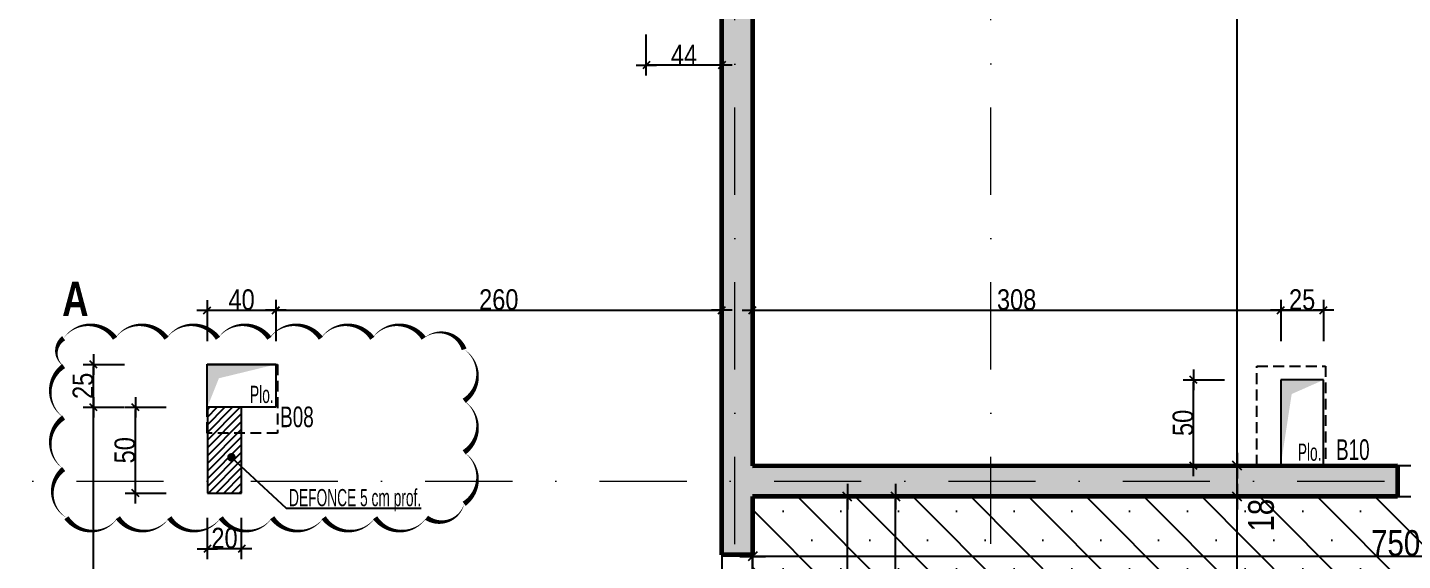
# Model space of a CAD drawing. Header units: millimetres. Extents: x 0 to 26138, y -32652 to 0.
# Drawn here: x 20135 to 20937, y -29914 to -29604 of the extents above; entities that cross this region are included whole.
import ezdxf
from ezdxf.enums import TextEntityAlignment as Align

# ---------------------------------------------------------------- set-up
doc = ezdxf.new("R2010")
doc.units = ezdxf.units.MM
for name, pattern in [('CACHE', [9.525, 6.35, -3.175]), ('CACHEX2', [19.05, 12.7, -6.35]), ('TIRETPTX2', [50.8, 25.4, -12.7, 0, -12.7])]:
    doc.linetypes.add(name, pattern=pattern)
for name, color, linetype in [('01_cote_gen', 4, 'Continuous'), ('01_linteaux', 2, 'Continuous'), ('01_murs_sup', 2, 'CACHEX2'), ('01_poch_murs', 253, 'Continuous'), ('01_resv', 32, 'Continuous'), ('01_texte', 230, 'Continuous'), ('AA_COTES', 2, 'Continuous')]:
    doc.layers.add(name, color=color, linetype=linetype)
doc.layers.add('01_murs_coup', color=5, linetype='Continuous', lineweight=60)
doc.layers.add('01_tram_axes', color=2, linetype='TIRETPTX2', lineweight=9)
doc.styles.add('impact', font='impact.ttf')
doc.styles.add('STYLE2', font='ARIALN.TTF')
doc.dimstyles.new('JB50', dxfattribs={"dimscale": 0.1, "dimtxt": 150, "dimasz": 15, "dimexe": 0.1, "dimexo": 0.1, "dimgap": 0.09, "dimtad": 1, "dimdec": 1, "dimdsep": 46, "dimtxsty": 'STYLE2', "dimblk1": 'BOND_G', "dimblk2": 'BOND_D', "dimsah": 1, "dimcen": 1.5, "dimdle": 0.01, "dimse1": 1, "dimse2": 1, "dimclrd": 4, "dimclre": 2, "dimclrt": 6, "dimazin": 2, "dimtfac": 2.333333, "dimtdec": 1, "dimtix": 1, "dimtmove": 2, "dimatfit": 3, "dimldrblk": 'BOND_G', "dimfxl": 1, "dimtolj": 1, "dimtzin": 0, "dimarcsym": 0})
doc.dimstyles.new('JB50res', dxfattribs={"dimscale": 0.1, "dimtxt": 120, "dimasz": 12, "dimexe": 0.1, "dimexo": 0.1, "dimgap": 0.09, "dimtad": 1, "dimdec": 1, "dimdsep": 46, "dimtxsty": 'STYLE2', "dimblk1": 'BOND_G', "dimblk2": 'BOND_D', "dimsah": 1, "dimcen": 1.5, "dimdle": 0.01, "dimse1": 1, "dimse2": 1, "dimclrd": 4, "dimclre": 2, "dimclrt": 6, "dimazin": 2, "dimtfac": 2.333333, "dimtdec": 1, "dimtix": 1, "dimtmove": 2, "dimatfit": 3, "dimldrblk": 'BOND_G', "dimfxl": 1, "dimtolj": 1, "dimtzin": 0, "dimarcsym": 0})

# ---------------------------------------------------------------- blocks, each defined once
blk = doc.blocks.new('BOND_G')
at = {"layer": 'AA_COTES', "color": 0}
for p, q in [((0, -5), (0, 15)), ((5, 0), (-5, 0)), ((1.77, 1.77), (-1.77, -1.77))]:
    blk.add_line(p, q, dxfattribs=at)
blk = doc.blocks.new('BOND_D')
at = {"layer": 'AA_COTES', "color": 0}
for p, q in [((5, 0), (-5, 0)), ((-1.77, -1.77), (1.77, 1.77)), ((0, 5), (0, -15))]:
    blk.add_line(p, q, dxfattribs=at)
blk = doc.blocks.new('*D2301')
at = {"layer": '01_cote_gen', "color": 4, "lineweight": -2, "ltscale": 2, "transparency": 16777216}
blk.add_line((20671.72, -85.1), (20574.72, -85.1), dxfattribs=at)
at = {"layer": 'Defpoints', "color": 0, "ltscale": 2, "transparency": 16777216}
for p in [(20673.22, 0), (20573.22, -85.1), (20573.22, -31959.23)]:
    blk.add_point(p, dxfattribs=at)
at = {"layer": '01_cote_gen', "color": 4, "lineweight": -2, "ltscale": 2, "transparency": 16777216, "xscale": 1.5, "yscale": 1.5, "zscale": 1.5, "rotation": 180}
blk.add_blockref('BOND_D', (20573.22, -85.1), dxfattribs=at)
at = {"layer": '01_cote_gen', "color": 4, "lineweight": -2, "ltscale": 2, "transparency": 16777216, "xscale": 1.5, "yscale": 1.5, "zscale": 1.5}
blk.add_blockref('BOND_G', (20673.22, -85.1), dxfattribs=at)
at = {"layer": '01_cote_gen', "color": 6, "lineweight": 0, "ltscale": 2, "transparency": 16777216, "insert": (20623.22, -77.43), "char_height": 15, "attachment_point": 5, "style": 'STYLE2'}
blk.add_mtext('\\A1;100', dxfattribs=at)
blk = doc.blocks.new('*D3101')
at = {"layer": '01_cote_gen', "color": 4, "lineweight": -2, "ltscale": 0.1, "transparency": 16777216}
blk.add_line((21306.72, -29912.04), (20559.72, -29912.04), dxfattribs=at)
at = {"layer": 'Defpoints', "color": 0, "ltscale": 0.1, "transparency": 16777216}
for p in [(20558.22, -29894.24), (20558.22, -29912.04), (21308.22, -29908.46)]:
    blk.add_point(p, dxfattribs=at)
at = {"layer": '01_cote_gen', "color": 4, "lineweight": -2, "ltscale": 0.1, "transparency": 16777216, "xscale": 1.5, "yscale": 1.5, "zscale": 1.5, "rotation": 180}
blk.add_blockref('BOND_D', (20558.22, -29912.04), dxfattribs=at)
at = {"layer": '01_cote_gen', "color": 4, "lineweight": -2, "ltscale": 0.1, "transparency": 16777216, "xscale": 1.5, "yscale": 1.5, "zscale": 1.5}
blk.add_blockref('BOND_G', (21308.22, -29912.04), dxfattribs=at)
at = {"layer": '01_cote_gen', "color": 6, "ltscale": 0.1, "transparency": 16777216, "insert": (20933.22, -29904.38), "char_height": 15, "attachment_point": 5, "style": 'STYLE2'}
blk.add_mtext('\\A1;750', dxfattribs=at)
blk = doc.blocks.new('*D3105')
at = {"layer": '01_cote_gen', "color": 4, "lineweight": -2, "ltscale": 0.1, "transparency": 16777216}
blk.add_line((20840.83, -30020.71), (20840.83, -29878.74), dxfattribs=at)
at = {"layer": 'Defpoints', "color": 0, "ltscale": 0.1, "transparency": 16777216}
for p in [(20833.33, -29877.24), (20840.83, -29877.24), (20833.33, -30022.21)]:
    blk.add_point(p, dxfattribs=at)
at = {"layer": '01_cote_gen', "color": 4, "lineweight": -2, "ltscale": 0.1, "transparency": 16777216, "xscale": 1.5, "yscale": 1.5, "zscale": 1.5}
for name, p, rotation in [('BOND_D', (20840.83, -29877.24), 90), ('BOND_G', (20840.83, -30022.21), 270)]:
    blk.add_blockref(name, p, dxfattribs=dict(at, rotation=rotation))
at = {"layer": '01_cote_gen', "color": 6, "ltscale": 0.1, "transparency": 16777216, "insert": (20833.16, -29949.73), "char_height": 15, "attachment_point": 5, "rotation": 90, "style": 'STYLE2'}
blk.add_mtext('\\A1;145', dxfattribs=at)
blk = doc.blocks.new('*D3106')
at = {"layer": '01_cote_gen', "color": 4, "lineweight": -2, "ltscale": 0.1, "transparency": 16777216}
blk.add_line((20840.83, -29875.74), (20840.83, -29860.72), dxfattribs=at)
at = {"layer": 'Defpoints', "color": 0, "ltscale": 0.1, "transparency": 16777216}
for p in [(20840.83, -29859.22), (20848.33, -29859.22), (20848.33, -29877.24)]:
    blk.add_point(p, dxfattribs=at)
at = {"layer": '01_cote_gen', "color": 4, "lineweight": -2, "ltscale": 0.1, "transparency": 16777216, "xscale": 1.5, "yscale": 1.5, "zscale": 1.5}
for name, p, rotation in [('BOND_D', (20840.83, -29859.22), 90), ('BOND_G', (20840.83, -29877.24), 270)]:
    blk.add_blockref(name, p, dxfattribs=dict(at, rotation=rotation))
at = {"layer": '01_cote_gen', "color": 6, "ltscale": 0.1, "transparency": 16777216, "insert": (20854.81, -29888.08), "char_height": 15, "attachment_point": 5, "rotation": 90, "style": 'STYLE2'}
blk.add_mtext('\\A1;18', dxfattribs=at)
blk = doc.blocks.new('*D3107')
at = {"layer": '01_cote_gen', "color": 4, "lineweight": -2, "ltscale": 0.1, "transparency": 16777216}
blk.add_line((20840.83, -29857.72), (20840.83, -29267.73), dxfattribs=at)
at = {"layer": 'Defpoints', "color": 0, "ltscale": 0.1, "transparency": 16777216}
for p in [(20840.83, -29266.23), (20850.76, -29266.23), (20833.33, -29859.22)]:
    blk.add_point(p, dxfattribs=at)
at = {"layer": '01_cote_gen', "color": 4, "lineweight": -2, "ltscale": 0.1, "transparency": 16777216, "xscale": 1.5, "yscale": 1.5, "zscale": 1.5}
for name, p, rotation in [('BOND_D', (20840.83, -29266.23), 90), ('BOND_G', (20840.83, -29859.22), 270)]:
    blk.add_blockref(name, p, dxfattribs=dict(at, rotation=rotation))
at = {"layer": '01_cote_gen', "color": 6, "ltscale": 0.1, "transparency": 16777216, "insert": (20833.16, -29562.72), "char_height": 15, "attachment_point": 5, "rotation": 90, "style": 'STYLE2'}
blk.add_mtext('\\A1;593', dxfattribs=at)
blk = doc.blocks.new('*D3149')
at = {"layer": '01_cote_gen', "color": 4, "lineweight": -2, "ltscale": 0.1, "transparency": 16777216}
blk.add_line((20613.54, -31092.73), (20613.54, -29878.74), dxfattribs=at)
at = {"layer": 'Defpoints', "color": 0, "ltscale": 0.1, "transparency": 16777216}
for p in [(20613.54, -29877.24), (20641.87, -29877.24), (20621.04, -31094.23)]:
    blk.add_point(p, dxfattribs=at)
at = {"layer": '01_cote_gen', "color": 4, "lineweight": -2, "ltscale": 0.1, "transparency": 16777216, "xscale": 1.5, "yscale": 1.5, "zscale": 1.5}
for name, p, rotation in [('BOND_D', (20613.54, -29877.24), 90), ('BOND_G', (20613.54, -31094.23), 270)]:
    blk.add_blockref(name, p, dxfattribs=dict(at, rotation=rotation))
at = {"layer": '01_cote_gen', "color": 6, "ltscale": 0.1, "transparency": 16777216, "insert": (20606, -30436.67), "char_height": 15, "attachment_point": 5, "rotation": 90, "style": 'STYLE2'}
blk.add_mtext('\\A1;1217', dxfattribs=at)
blk = doc.blocks.new('*D3155')
at = {"layer": '01_cote_gen', "color": 4, "lineweight": -2, "ltscale": 0.1, "transparency": 16777216}
blk.add_line((20641.65, -30020.71), (20641.65, -29878.74), dxfattribs=at)
at = {"layer": 'Defpoints', "color": 0, "ltscale": 0.1, "transparency": 16777216}
for p in [(20641.65, -29877.24), (20654.66, -29877.24), (20664.15, -30022.21)]:
    blk.add_point(p, dxfattribs=at)
at = {"layer": '01_cote_gen', "color": 4, "lineweight": -2, "ltscale": 0.1, "transparency": 16777216, "xscale": 1.5, "yscale": 1.5, "zscale": 1.5}
for name, p, rotation in [('BOND_D', (20641.65, -29877.24), 90), ('BOND_G', (20641.65, -30022.21), 270)]:
    blk.add_blockref(name, p, dxfattribs=dict(at, rotation=rotation))
at = {"layer": '01_cote_gen', "color": 6, "ltscale": 0.1, "transparency": 16777216, "insert": (20633.98, -29949.73), "char_height": 15, "attachment_point": 5, "rotation": 90, "style": 'STYLE2'}
blk.add_mtext('\\A1;145', dxfattribs=at)
blk = doc.blocks.new('*D3487')
at = {"layer": '01_resv', "color": 4, "lineweight": -2, "ltscale": 0.1, "transparency": 16777216}
blk.add_line((20539.02, -29626.01), (20497.46, -29626.01), dxfattribs=at)
at = {"layer": 'Defpoints', "color": 0, "ltscale": 0.1, "transparency": 16777216}
for p in [(20496.26, -29584.27), (20540.22, -29584.27), (20496.26, -29626.01)]:
    blk.add_point(p, dxfattribs=at)
at = {"layer": '01_resv', "color": 4, "lineweight": -2, "ltscale": 0.1, "transparency": 16777216, "xscale": 1.2, "yscale": 1.2, "zscale": 1.2, "rotation": 180}
blk.add_blockref('BOND_D', (20496.26, -29626.01), dxfattribs=at)
at = {"layer": '01_resv', "color": 4, "lineweight": -2, "ltscale": 0.1, "transparency": 16777216, "xscale": 1.2, "yscale": 1.2, "zscale": 1.2}
blk.add_blockref('BOND_G', (20540.22, -29626.01), dxfattribs=at)
at = {"layer": '01_resv', "color": 6, "ltscale": 0.1, "transparency": 16777216, "insert": (20518.24, -29620), "char_height": 12, "attachment_point": 5, "style": 'STYLE2'}
blk.add_mtext('\\A1;44', dxfattribs=at)
blk = doc.blocks.new('*D3494')
at = {"layer": '01_resv', "color": 4, "lineweight": -2, "ltscale": 0.1, "transparency": 16777216}
blk.add_line((20241.43, -29768.73), (20279.03, -29768.73), dxfattribs=at)
at = {"layer": 'Defpoints', "color": 0, "ltscale": 0.1, "transparency": 16777216}
for p in [(20280.23, -29768.73), (20240.23, -29812.68), (20280.23, -29812.68)]:
    blk.add_point(p, dxfattribs=at)
at = {"layer": '01_resv', "color": 4, "lineweight": -2, "ltscale": 0.1, "transparency": 16777216, "xscale": 1.2, "yscale": 1.2, "zscale": 1.2, "rotation": 180}
blk.add_blockref('BOND_G', (20240.23, -29768.73), dxfattribs=at)
at = {"layer": '01_resv', "color": 4, "lineweight": -2, "ltscale": 0.1, "transparency": 16777216, "xscale": 1.2, "yscale": 1.2, "zscale": 1.2}
blk.add_blockref('BOND_D', (20280.23, -29768.73), dxfattribs=at)
at = {"layer": '01_resv', "color": 6, "ltscale": 0.1, "transparency": 16777216, "insert": (20260.23, -29762.59), "char_height": 12, "attachment_point": 5, "style": 'STYLE2'}
blk.add_mtext('\\A1;40', dxfattribs=at)
blk = doc.blocks.new('*D3495')
at = {"layer": '01_resv', "color": 4, "lineweight": -2, "ltscale": 0.1, "transparency": 16777216}
blk.add_line((20281.43, -29768.68), (20539.02, -29768.68), dxfattribs=at)
at = {"layer": 'Defpoints', "color": 0, "ltscale": 0.1, "transparency": 16777216}
for p in [(20540.22, -29768.68), (20280.23, -29774.68), (20540.22, -29774.68)]:
    blk.add_point(p, dxfattribs=at)
at = {"layer": '01_resv', "color": 4, "lineweight": -2, "ltscale": 0.1, "transparency": 16777216, "xscale": 1.2, "yscale": 1.2, "zscale": 1.2, "rotation": 180}
blk.add_blockref('BOND_G', (20280.23, -29768.68), dxfattribs=at)
at = {"layer": '01_resv', "color": 4, "lineweight": -2, "ltscale": 0.1, "transparency": 16777216, "xscale": 1.2, "yscale": 1.2, "zscale": 1.2}
blk.add_blockref('BOND_D', (20540.22, -29768.68), dxfattribs=at)
at = {"layer": '01_resv', "color": 6, "ltscale": 0.1, "transparency": 16777216, "insert": (20410.22, -29762.54), "char_height": 12, "attachment_point": 5, "style": 'STYLE2'}
blk.add_mtext('\\A1;260', dxfattribs=at)
blk = doc.blocks.new('*D3496')
at = {"layer": '01_resv', "color": 4, "lineweight": -2, "ltscale": 0.1, "transparency": 16777216}
blk.add_line((20173.91, -30076.03), (20173.91, -29826.43), dxfattribs=at)
at = {"layer": 'Defpoints', "color": 0, "ltscale": 0.1, "transparency": 16777216}
for p in [(20173.91, -29825.23), (20216.92, -29825.23), (20192.41, -30077.23)]:
    blk.add_point(p, dxfattribs=at)
at = {"layer": '01_resv', "color": 4, "lineweight": -2, "ltscale": 0.1, "transparency": 16777216, "xscale": 1.2, "yscale": 1.2, "zscale": 1.2}
for name, p, rotation in [('BOND_D', (20173.91, -29825.23), 90), ('BOND_G', (20173.91, -30077.23), 270)]:
    blk.add_blockref(name, p, dxfattribs=dict(at, rotation=rotation))
at = {"layer": '01_resv', "color": 6, "ltscale": 0.1, "transparency": 16777216, "insert": (20167.77, -29951.23), "char_height": 12, "attachment_point": 5, "rotation": 90, "style": 'STYLE2'}
blk.add_mtext('\\A1;252', dxfattribs=at)
blk = doc.blocks.new('*D3497')
at = {"layer": '01_resv', "color": 4, "lineweight": -2, "ltscale": 0.1, "transparency": 16777216}
blk.add_line((20173.91, -29824.03), (20173.91, -29801.43), dxfattribs=at)
at = {"layer": 'Defpoints', "color": 0, "ltscale": 0.1, "transparency": 16777216}
for p in [(20173.91, -29800.23), (20229.58, -29800.23), (20191.91, -29825.23)]:
    blk.add_point(p, dxfattribs=at)
at = {"layer": '01_resv', "color": 4, "lineweight": -2, "ltscale": 0.1, "transparency": 16777216, "xscale": 1.2, "yscale": 1.2, "zscale": 1.2}
for name, p, rotation in [('BOND_D', (20173.91, -29800.23), 90), ('BOND_G', (20173.91, -29825.23), 270)]:
    blk.add_blockref(name, p, dxfattribs=dict(at, rotation=rotation))
at = {"layer": '01_resv', "color": 6, "ltscale": 0.1, "transparency": 16777216, "insert": (20167.77, -29812.73), "char_height": 12, "attachment_point": 5, "rotation": 90, "style": 'STYLE2'}
blk.add_mtext('\\A1;25', dxfattribs=at)
blk = doc.blocks.new('*D3498')
at = {"layer": '01_resv', "color": 4, "lineweight": -2, "ltscale": 0.1, "transparency": 16777216}
blk.add_line((20815.41, -29858.08), (20815.41, -29810.48), dxfattribs=at)
at = {"layer": 'Defpoints', "color": 0, "ltscale": 0.1, "transparency": 16777216}
for p in [(20815.41, -29809.28), (20878.69, -29809.28), (20875.12, -29859.28)]:
    blk.add_point(p, dxfattribs=at)
at = {"layer": '01_resv', "color": 4, "lineweight": -2, "ltscale": 0.1, "transparency": 16777216, "xscale": 1.2, "yscale": 1.2, "zscale": 1.2}
for name, p, rotation in [('BOND_D', (20815.41, -29809.28), 90), ('BOND_G', (20815.41, -29859.28), 270)]:
    blk.add_blockref(name, p, dxfattribs=dict(at, rotation=rotation))
at = {"layer": '01_resv', "color": 6, "ltscale": 0.1, "transparency": 16777216, "insert": (20809.27, -29834.28), "char_height": 12, "attachment_point": 5, "rotation": 90, "style": 'STYLE2'}
blk.add_mtext('\\A1;50', dxfattribs=at)
blk = doc.blocks.new('*D3499')
at = {"layer": '01_resv', "color": 4, "lineweight": -2, "ltscale": 0.1, "transparency": 16777216}
blk.add_line((20559.42, -29768.68), (20864.99, -29768.68), dxfattribs=at)
at = {"layer": 'Defpoints', "color": 0, "ltscale": 0.1, "transparency": 16777216}
for p in [(20558.22, -29770.33), (20866.19, -29768.68), (20866.19, -29809.28)]:
    blk.add_point(p, dxfattribs=at)
at = {"layer": '01_resv', "color": 4, "lineweight": -2, "ltscale": 0.1, "transparency": 16777216, "xscale": 1.2, "yscale": 1.2, "zscale": 1.2, "rotation": 180}
blk.add_blockref('BOND_G', (20558.22, -29768.68), dxfattribs=at)
at = {"layer": '01_resv', "color": 4, "lineweight": -2, "ltscale": 0.1, "transparency": 16777216, "xscale": 1.2, "yscale": 1.2, "zscale": 1.2}
blk.add_blockref('BOND_D', (20866.19, -29768.68), dxfattribs=at)
at = {"layer": '01_resv', "color": 6, "ltscale": 0.1, "transparency": 16777216, "insert": (20712.2, -29762.54), "char_height": 12, "attachment_point": 5, "style": 'STYLE2'}
blk.add_mtext('\\A1;308', dxfattribs=at)
blk = doc.blocks.new('*D3500')
at = {"layer": '01_resv', "color": 4, "lineweight": -2, "ltscale": 0.1, "transparency": 16777216}
blk.add_line((20867.39, -29768.68), (20889.99, -29768.68), dxfattribs=at)
at = {"layer": 'Defpoints', "color": 0, "ltscale": 0.1, "transparency": 16777216}
for p in [(20891.19, -29768.68), (20866.19, -29780.17), (20891.19, -29809.28)]:
    blk.add_point(p, dxfattribs=at)
at = {"layer": '01_resv', "color": 4, "lineweight": -2, "ltscale": 0.1, "transparency": 16777216, "xscale": 1.2, "yscale": 1.2, "zscale": 1.2, "rotation": 180}
blk.add_blockref('BOND_G', (20866.19, -29768.68), dxfattribs=at)
at = {"layer": '01_resv', "color": 4, "lineweight": -2, "ltscale": 0.1, "transparency": 16777216, "xscale": 1.2, "yscale": 1.2, "zscale": 1.2}
blk.add_blockref('BOND_D', (20891.19, -29768.68), dxfattribs=at)
at = {"layer": '01_resv', "color": 6, "ltscale": 0.1, "transparency": 16777216, "insert": (20878.69, -29762.54), "char_height": 12, "attachment_point": 5, "style": 'STYLE2'}
blk.add_mtext('\\A1;25', dxfattribs=at)
blk = doc.blocks.new('*D3824')
at = {"layer": '01_cote_gen', "color": 4, "lineweight": -2, "transparency": 16777216}
blk.add_line((20198.34, -29874.03), (20198.34, -29826.43), dxfattribs=at)
at = {"layer": 'Defpoints', "color": 0, "transparency": 16777216}
for p in [(20198.34, -29825.23), (20243.24, -29825.23), (20240.27, -29875.23)]:
    blk.add_point(p, dxfattribs=at)
at = {"layer": '01_cote_gen', "color": 4, "lineweight": -2, "transparency": 16777216, "xscale": 1.2, "yscale": 1.2, "zscale": 1.2}
for name, p, rotation in [('BOND_D', (20198.34, -29825.23), 90), ('BOND_G', (20198.34, -29875.23), 270)]:
    blk.add_blockref(name, p, dxfattribs=dict(at, rotation=rotation))
at = {"layer": '01_cote_gen', "color": 6, "transparency": 16777216, "insert": (20192.2, -29850.23), "char_height": 12, "attachment_point": 5, "rotation": 90, "style": 'STYLE2'}
blk.add_mtext('\\A1;50', dxfattribs=at)
blk = doc.blocks.new('*D3825')
at = {"layer": '01_cote_gen', "color": 4, "lineweight": -2, "transparency": 16777216}
blk.add_line((20259.07, -29907.61), (20241.47, -29907.61), dxfattribs=at)
at = {"layer": 'Defpoints', "color": 0, "transparency": 16777216}
for p in [(20240.27, -29875.23), (20260.27, -29875.23), (20240.27, -29907.61)]:
    blk.add_point(p, dxfattribs=at)
at = {"layer": '01_cote_gen', "color": 4, "lineweight": -2, "transparency": 16777216, "xscale": 1.2, "yscale": 1.2, "zscale": 1.2, "rotation": 180}
blk.add_blockref('BOND_D', (20240.27, -29907.61), dxfattribs=at)
at = {"layer": '01_cote_gen', "color": 4, "lineweight": -2, "transparency": 16777216, "xscale": 1.2, "yscale": 1.2, "zscale": 1.2}
blk.add_blockref('BOND_G', (20260.27, -29907.61), dxfattribs=at)
at = {"layer": '01_cote_gen', "color": 6, "transparency": 16777216, "insert": (20250.27, -29901.47), "char_height": 12, "attachment_point": 5, "style": 'STYLE2'}
blk.add_mtext('\\A1;20', dxfattribs=at)

msp = doc.modelspace()

# ---------------------------------------------------------------- hatches: boundary and pattern name
at = {"layer": '01_murs_sup', "ltscale": 0.1}
h = msp.add_hatch(dxfattribs=at)
h.set_pattern_fill('DASH', color=256, scale=2.5, angle=135)
h.set_pattern_definition([(135, (-7388.852, 4701.774), (-11.2253202, 9e-16), [7.9375, -7.9375])])
h.paths.add_polyline_path([(19940.22, -29266.23), (20037.22, -29266.23), (20037.22, -29250.23), (19924.22, -29250.23), (19924.22, -29722.23), (19940.22, -29722.23)])
h.paths.add_polyline_path([(20558.22, -29266.23), (20637.22, -29266.23), (20637.22, -29250.23), (20558.22, -29250.23), (20558.22, -29050.23), (20540.22, -29050.23), (20540.22, -29250.23), (20437.22, -29250.23), (20437.22, -29266.23), (20540.22, -29266.23), (20540.22, -29911.24), (20558.22, -29911.24), (20558.22, -29877.24), (20934.22, -29877.24), (20934.22, -29859.21), (20558.22, -29859.23)])
h.paths.add_polyline_path([(20337.22, -29250.23), (20237.22, -29250.23), (20237.22, -29266.23), (20337.22, -29266.23)])
h.paths.add_polyline_path([(21037.22, -29250.23), (20837.22, -29250.23), (20837.22, -29266.23), (21037.22, -29266.23)])
h.paths.add_polyline_path([(21308.22, -29050.23), (21292.22, -29050.23), (21292.22, -29250.23), (21292.22, -29250.23), (21137.22, -29250.23), (21137.22, -29266.23), (21292.22, -29266.23), (21292.22, -29859.23), (21036.22, -29859.23), (21036.22, -29877.23), (21308.22, -29877.21)])
at = {"layer": '01_poch_murs', "ltscale": 0.1}
h = msp.add_hatch(color=256, dxfattribs=at)
h.dxf.hatch_style = 1
h.paths.add_polyline_path([(20558.22, -29552.29), (20540.22, -29552.29), (20540.22, -29250.23), (20437.22, -29250.23), (20437.22, -29266.23), (20540.22, -29266.23), (20540.22, -29911.24), (20558.22, -29911.24), (20558.22, -29877.24), (20934.22, -29877.24), (20934.22, -29859.21), (20558.22, -29859.23), (20558.22, -29266.23), (20637.22, -29266.23), (20637.22, -29250.23), (20558.22, -29250.23)])
h.paths.add_polyline_path([(20337.22, -29250.23), (20237.22, -29250.23), (20237.22, -29266.23), (20337.22, -29266.23)])
h.paths.add_polyline_path([(20037.22, -29250.23), (19924.22, -29250.23), (19924.22, -29722.23), (19940.22, -29722.23), (19940.22, -29266.23), (20037.22, -29266.23)])
h.paths.add_polyline_path([(21308.22, -29552.29), (21292.22, -29552.29), (21292.22, -29250.23), (21137.22, -29250.23), (21137.22, -29266.23), (21292.22, -29266.23), (21292.22, -29859.23), (21036.22, -29859.23), (21036.22, -29877.23), (21308.22, -29877.21)])
h.paths.add_polyline_path([(21037.22, -29250.23), (20837.22, -29250.23), (20837.22, -29266.23), (21037.22, -29266.23)])
h.paths.add_polyline_path([(20967.22, -30022.21), (20869.22, -30022.21), (20869.22, -30040.21), (20932.22, -30040.21), (20932.22, -30203.21), (20707.22, -30203.21), (20707.22, -30040.21), (20767.22, -30040.21), (20767.22, -30022.21), (20687.22, -30022.21), (20687.22, -30443.21), (20913.18, -30443.21), (20913.18, -30608.21), (20688.22, -30608.21), (20688.22, -30792.21), (20706.22, -30792.21), (20706.22, -30628.21), (20933.18, -30628.21), (20933.18, -30400.22), (21292.22, -30400.21), (21292.22, -30673.23), (21308.22, -30673.23), (21308.22, -30022.21), (21069.22, -30022.21), (21069.22, -30040.21), (21292.22, -30040.21), (21292.22, -30380.21), (20952.22, -30380.21), (20952.22, -30040.21), (20967.22, -30040.21)])
h.paths.add_polyline_path([(20932.22, -30223.21), (20932.22, -30313.21), (20707.22, -30313.21), (20707.22, -30223.21)], flags=16)
h.paths.add_polyline_path([(20932.22, -30333.21), (20932.22, -30380.21), (20913.18, -30380.21), (20913.18, -30423.21), (20707.22, -30423.21), (20707.22, -30333.21)], flags=16)
h.paths.add_polyline_path([(20558.22, -30013.24), (20540.22, -30013.24), (20540.22, -30077.23), (19940.22, -30077.23), (19940.22, -29822.23), (19924.22, -29822.23), (19924.22, -30222.23), (19940.22, -30222.23), (19940.22, -30095.23), (20540.22, -30095.23), (20540.22, -30501.22), (20558.22, -30501.22)])
h.paths.add_polyline_path([(20558.22, -30603.22), (20540.22, -30603.22), (20540.25, -30889.23), (19940.25, -30889.23), (19940.22, -30827.23), (19924.22, -30827.23), (19924.22, -31118.23), (19940.22, -31118.23), (19940.25, -30907.23), (20540.25, -30907.23), (20540.22, -31112.23), (20581.22, -31112.23), (20581.22, -31094.23), (20558.22, -31094.23)])
h.paths.add_polyline_path([(20706.22, -30894.21), (20688.22, -30894.21), (20688.22, -31094.23), (20683.22, -31094.23), (20683.22, -31112.23), (20688.22, -31112.23), (20688.22, -31503.22), (20457.22, -31503.22), (20457.22, -31521.22), (20688.22, -31521.22), (20688.22, -31679.23), (20928.22, -31679.23), (20928.22, -31943.23), (20673.22, -31943.23), (20673.22, -31943.23), (21006.22, -31943.23), (21006.22, -31943.23), (20944.22, -31943.23), (20944.22, -31679.23), (20962.22, -31679.23), (20962.22, -31663.23), (20706.22, -31663.23)])
h.paths.add_polyline_path([(21308.22, -30773.23), (21292.22, -30773.23), (21292.22, -31017.23), (21308.22, -31017.23)])
h.paths.add_polyline_path([(21571.22, -30618.23), (21326.22, -30618.23), (21326.22, -30025.23), (21562.22, -30025.23), (21562.22, -30007.23), (21310.22, -30007.23), (21310.22, -30634.23), (21571.22, -30634.23)])
h.paths.add_polyline_path([(21770.22, -30618.23), (21671.22, -30618.23), (21671.22, -30634.23), (21770.22, -30634.23)])
h.paths.add_polyline_path([(22106.22, -30618.23), (21870.22, -30618.23), (21870.22, -30634.23), (22106.22, -30634.23)])
h.paths.add_polyline_path([(22349.22, -30541.86), (22333.22, -30541.86), (22333.22, -30618.23), (22206.22, -30618.23), (22206.22, -30634.23), (22349.22, -30634.23)])
h.paths.add_polyline_path([(22349.22, -30517.23), (22333.22, -30517.23), (22333.22, -30541.86), (22349.22, -30541.86)])
h.paths.add_polyline_path([(22349.22, -30221.23), (22333.22, -30221.23), (22333.22, -30317.23), (22349.22, -30317.23)])
h.paths.add_polyline_path([(22349.71, -29763.27), (22333.71, -29763.27), (22333.22, -29933.23), (21907.22, -29933.23), (21907.22, -29868.23), (21887.22, -29868.23), (21887.22, -29933.23), (21721.22, -29933.23), (21721.22, -29859.23), (21664.22, -29859.23), (21664.22, -29877.23), (21703.22, -29877.23), (21703.22, -30007.23), (21664.22, -30007.23), (21664.22, -30025.23), (21721.22, -30025.23), (21721.22, -29951.23), (21887.22, -29951.23), (21887.22, -30016.23), (21907.22, -30016.23), (21907.22, -29951.23), (22333.22, -29951.23), (22333.22, -30121.23), (22349.22, -30121.23)])
h.paths.add_polyline_path([(22349.22, -29517.23), (22333.22, -29517.23), (22333.71, -29663.27), (22349.71, -29663.27)])
h.paths.add_polyline_path([(22349.22, -29250.23), (22212.22, -29250.23), (22212.22, -29266.23), (22333.22, -29266.23), (22333.22, -29317.23), (22349.22, -29317.23)])
h.paths.add_polyline_path([(21536.22, -29250.23), (21310.22, -29250.23), (21310.22, -29877.23), (21562.22, -29877.23), (21562.22, -29859.23), (21326.22, -29859.23), (21326.22, -29266.23), (21536.22, -29266.23)])
h.paths.add_polyline_path([(21794.22, -29250.23), (21636.22, -29250.23), (21636.22, -29266.23), (21794.22, -29266.23)])
h.paths.add_polyline_path([(22112.22, -29250.23), (21894.22, -29250.23), (21894.22, -29266.23), (22112.22, -29266.23)])
h = msp.add_hatch(dxfattribs=at)
h.set_pattern_fill('SACNCR', color=256, scale=10, angle=90)
h.set_pattern_definition([(135, (0, -5453.817), (-16.83798, -16.83798), []), (135, (1e-15, -5436.98), (-16.83798, -16.83798), [0, -23.8125])])
edge = h.paths.add_edge_path()
edge.add_arc((20598.56, -30337.54), 30.98, 0, 360)
h.paths.add_polyline_path([(21308.22, -29877.21), (21033.22, -29877.23), (21033.22, -29877.24), (20931.22, -29877.24), (20558.22, -29877.24), (20558.22, -29911.24), (20558.22, -30013.24), (20558.22, -30501.22), (20558.22, -30603.22), (20558.22, -31094.23), (20581.22, -31094.23), (20683.22, -31094.23), (20688.22, -31094.23), (20688.22, -30894.21), (20688.22, -30792.21), (20688.22, -30608.21), (20710.18, -30608.21), (20710.18, -30443.21), (20687.22, -30443.21), (20687.22, -30022.21), (20767.22, -30022.21), (20869.22, -30022.21), (20967.22, -30022.21), (21069.22, -30022.21), (21308.22, -30022.21)])
h.paths.add_polyline_path([(21703.22, -30007.23), (21703.22, -29877.23), (21577.22, -29877.23), (21310.22, -29877.23), (21310.22, -30007.23), (21577.22, -30007.23)])
at = {"layer": '01_resv'}
h = msp.add_hatch(dxfattribs=at)
h.set_pattern_fill('ANSI31', color=256)
h.set_pattern_definition([(45, (11497.7355, -34159.6948), (-2.245064, 2.245064), [])])
h.paths.add_polyline_path([(20240.27, -29825.23), (20240.27, -29875.23), (20260.27, -29875.23), (20260.27, -29825.23)])

# ---------------------------------------------------------------- linework, layer by layer
at = {"layer": '01_linteaux', "ltscale": 0.1}
for p, q in [((20934.22, -29859.21), (21036.22, -29859.21)), ((20934.22, -29877.24), (21036.22, -29877.24)), ((20540.22, -29911.24), (20540.22, -30013.24)), ((20558.22, -29911.24), (20558.22, -30013.24))]:
    msp.add_line(p, q, dxfattribs=at)
at = {"layer": '01_murs_coup'}
for p, q in [((20540.22, -29911.24), (20540.22, -29266.23)), ((20558.22, -29266.23), (20558.22, -29859.23)), ((20558.22, -29859.23), (20934.22, -29859.21)), ((20934.22, -29859.24), (20934.22, -29877.24)), ((20558.22, -29877.24), (20558.22, -29911.24)), ((20934.22, -29877.24), (20558.22, -29877.24)), ((20558.22, -29911.24), (20540.22, -29911.24))]:
    msp.add_line(p, q, dxfattribs=at)
at = {"layer": '01_murs_sup', "ltscale": 2}
for p, q in [((20540.22, -29911.24), (20540.22, -29266.23)), ((20558.22, -29266.23), (20558.22, -29859.23)), ((20558.22, -29859.23), (20934.22, -29859.21)), ((20934.22, -29859.24), (20934.22, -29877.24)), ((20558.22, -29877.24), (20558.22, -29911.24)), ((20934.22, -29877.24), (20558.22, -29877.24)), ((20558.22, -29911.24), (20540.22, -29911.24))]:
    msp.add_line(p, q, dxfattribs=at)
at = {"layer": '01_resv'}
for p, q in [((20240.22, -29800.23), (20281.23, -29800.23)), ((20240.23, -29800.13), (20280.23, -29800.13)), ((20240.23, -29825.23), (20240.23, -29800.13)), ((20280.23, -29800.13), (20280.23, -29825.23)), ((20891.19, -29809.28), (20866.19, -29809.28)), ((20866.19, -29809.28), (20866.19, -29859.28)), ((20891.19, -29859.28), (20891.19, -29809.28)), ((20280.23, -29825.23), (20240.23, -29825.23)), ((20240.27, -29825.23), (20240.27, -29875.23)), ((20260.27, -29825.23), (20240.27, -29825.23)), ((20260.27, -29875.23), (20260.27, -29825.23)), ((20866.19, -29859.28), (20891.19, -29859.28)), ((20240.27, -29875.23), (20260.27, -29875.23))]:
    msp.add_line(p, q, dxfattribs=at)
at = {"layer": '01_resv', "linetype": 'CACHE'}
for p, q in [((20240.22, -29840.2), (20240.22, -29800.23)), ((20281.23, -29800.23), (20281.23, -29840.2)), ((20852.25, -29801.18), (20892.25, -29801.18)), ((20852.25, -29859.28), (20852.25, -29801.18)), ((20892.25, -29801.18), (20892.25, -29859.28)), ((20281.23, -29840.2), (20240.22, -29840.2))]:
    msp.add_line(p, q, dxfattribs=at)
at = {"layer": '01_resv'}
msp.add_lwpolyline([(20156.47, -29785, 0, 3, -0.520567), (20186.47, -29785, 0, 3, -0.520567), (20216.47, -29785, 0, 3, -0.520567), (20246.47, -29785, 0, 3, -0.520567), (20276.47, -29785, 0, 3, -0.520567), (20306.47, -29785, 0, 3, -0.520567), (20336.47, -29785, 0, 3, -0.520567), (20366.47, -29785, 0, 3, -0.520567), (20390.02, -29791.45, 0, 3, -0.520567), (20390.02, -29821.45, 0, 3, -0.520567), (20390.02, -29851.45, 0, 3, -0.520567), (20390.02, -29881.45, 0, 3, -0.520567), (20368.1, -29889.53, 0, 3, -0.520567), (20338.1, -29889.53, 0, 3, -0.520567), (20308.1, -29889.53, 0, 3, -0.520567), (20278.1, -29889.53, 0, 3, -0.520567), (20248.1, -29889.53, 0, 3, -0.520567), (20218.1, -29889.53, 0, 3, -0.520567), (20188.1, -29889.53, 0, 3, -0.520567), (20158.1, -29889.53, 0, 3, -0.520567), (20156.47, -29861.16, 0, 3, -0.520567), (20156.47, -29831.16, 0, 3, -0.520567), (20156.47, -29801.16, 0, 3, -0.520567)], format="xyseb", close=True, dxfattribs=at)
at = {"layer": '01_resv', "ltscale": 0.1}
for points in [[(20240.23, -29825.23), (20240.23, -29800.23), (20247, -29808.3)], [(20240.23, -29800.23), (20280.23, -29800.23), (20247, -29808.3)], [(20866.19, -29859.28), (20866.19, -29809.28), (20872.6, -29817.48)], [(20866.19, -29809.28), (20891.19, -29809.28), (20872.6, -29817.48)]]:
    msp.add_solid(points, dxfattribs=at)
at = {"layer": '01_texte'}
for p, q in [((20254.34, -29854.37), (20286.32, -29884.01)), ((20286.32, -29884.01), (20364.87, -29884.01))]:
    msp.add_line(p, q, dxfattribs=at)
at = {"layer": '01_texte', "const_width": 2.5}
msp.add_lwpolyline([(20253.09, -29854.37, 1), (20255.59, -29854.37, 1)], format="xyb", close=True, dxfattribs=at)
at = {"layer": '01_tram_axes', "color": 253, "ltscale": 2}
for p, q in [((20547.72, -32142.26), (20547.91, -28568.65)), ((20697.22, -32142.23), (20697.22, -28568.65)), ((19553.74, -29868.23), (23539.03, -29868.23))]:
    msp.add_line(p, q, dxfattribs=at)

# ---------------------------------------------------------------- texts
at = {"layer": '01_texte', "style": 'impact'}
msp.add_text('A', height=20, dxfattribs=at).set_placement((20163.3, -29762.13), align=Align.MIDDLE)
at = {"layer": '01_texte', "style": 'STYLE2'}
for s, height, width, p in [('Plo.', 10, 0.7, (20265.15, -29822.7)), ('B08', 12, 0.8, (20282.74, -29836.79)), ('B10', 12, 0.8, (20898.48, -29855.87)), ('Plo.', 10, 0.7, (20876.16, -29856.34)), ('DEFONCE 5 cm prof.', 10, 0.7, (20287.9, -29882.83))]:
    msp.add_text(s, height=height, dxfattribs=dict(at, width=width)).set_placement(p)

# ---------------------------------------------------------------- dimensions: what is measured, and where the dimension line sits
at = {"layer": '01_cote_gen', "lineweight": 0, "ltscale": 2}
dim = msp.add_linear_dim(base=(20573.22, -85.1), p1=(20673.22, 0), p2=(20573.22, -31959.23), dimstyle='JB50', dxfattribs=at)
dim.commit()
dim.dimension.update_dxf_attribs({"geometry": '*D2301', "text_midpoint": (20623.22, -77.43)})
at = {"layer": '01_cote_gen', "ltscale": 0.1}
for base, p1, p2, picture, middle in [((20840.83, -29266.23), (20833.33, -29859.22), (20850.76, -29266.23), '*D3107', (20833.16, -29562.72)), ((20641.65, -29877.24), (20664.15, -30022.21), (20654.66, -29877.24), '*D3155', (20633.98, -29949.73)), ((20840.83, -29877.24), (20833.33, -30022.21), (20833.33, -29877.24), '*D3105', (20833.16, -29949.73))]:
    dim = msp.add_linear_dim(base=base, p1=p1, p2=p2, angle=90, dimstyle='JB50', dxfattribs=at)
    dim.commit()
    dim.dimension.update_dxf_attribs({"geometry": picture, "text_midpoint": middle})
at = {"layer": '01_cote_gen'}
dim = msp.add_linear_dim(base=(20198.34, -29825.23), p1=(20240.27, -29875.23), p2=(20243.24, -29825.23), angle=90, dimstyle='JB50res', dxfattribs=at)
dim.commit()
dim.dimension.update_dxf_attribs({"geometry": '*D3824', "text_midpoint": (20192.2, -29850.23)})
at = {"layer": '01_cote_gen', "ltscale": 0.1}
for base, p1, p2, picture, middle in [((20840.83, -29859.22), (20848.33, -29877.24), (20848.33, -29859.22), '*D3106', (20854.81, -29888.08)), ((20613.54, -29877.24), (20621.04, -31094.23), (20641.87, -29877.24), '*D3149', (20606, -30436.67))]:
    dim = msp.add_linear_dim(base=base, p1=p1, p2=p2, angle=90, dimstyle='JB50', dxfattribs=at)
    dim.commit()
    dim.dimension.update_dxf_attribs({"geometry": picture, "text_midpoint": middle, "dimtype": 160})
at = {"layer": '01_cote_gen'}
dim = msp.add_linear_dim(base=(20240.27, -29907.61), p1=(20260.27, -29875.23), p2=(20240.27, -29875.23), dimstyle='JB50res', dxfattribs=at)
dim.commit()
dim.dimension.update_dxf_attribs({"geometry": '*D3825', "text_midpoint": (20250.27, -29901.47)})
at = {"layer": '01_cote_gen', "ltscale": 0.1}
dim = msp.add_linear_dim(base=(20558.22, -29912.04), p1=(21308.22, -29908.46), p2=(20558.22, -29894.24), dimstyle='JB50', dxfattribs=at)
dim.commit()
dim.dimension.update_dxf_attribs({"geometry": '*D3101', "text_midpoint": (20933.22, -29904.38)})
at = {"layer": '01_resv', "ltscale": 0.1}
for base, p1, p2, picture, middle in [((20496.26, -29626.01), (20540.22, -29584.27), (20496.26, -29584.27), '*D3487', (20518.24, -29620)), ((20280.23, -29768.73), (20240.23, -29812.68), (20280.23, -29812.68), '*D3494', (20260.23, -29762.59)), ((20540.22, -29768.68), (20280.23, -29774.68), (20540.22, -29774.68), '*D3495', (20410.22, -29762.54)), ((20866.19, -29768.68), (20558.22, -29770.33), (20866.19, -29809.28), '*D3499', (20712.2, -29762.54)), ((20891.19, -29768.68), (20866.19, -29780.17), (20891.19, -29809.28), '*D3500', (20878.69, -29762.54))]:
    dim = msp.add_linear_dim(base=base, p1=p1, p2=p2, dimstyle='JB50res', dxfattribs=at)
    dim.commit()
    dim.dimension.update_dxf_attribs({"geometry": picture, "text_midpoint": middle})
for base, p1, p2, picture, middle in [((20173.91, -29800.23), (20191.91, -29825.23), (20229.58, -29800.23), '*D3497', (20167.77, -29812.73)), ((20815.41, -29809.28), (20875.12, -29859.28), (20878.69, -29809.28), '*D3498', (20809.27, -29834.28)), ((20173.91, -29825.23), (20192.41, -30077.23), (20216.92, -29825.23), '*D3496', (20167.77, -29951.23))]:
    dim = msp.add_linear_dim(base=base, p1=p1, p2=p2, angle=90, dimstyle='JB50res', dxfattribs=at)
    dim.commit()
    dim.dimension.update_dxf_attribs({"geometry": picture, "text_midpoint": middle})

doc.saveas('drawing.dxf')
